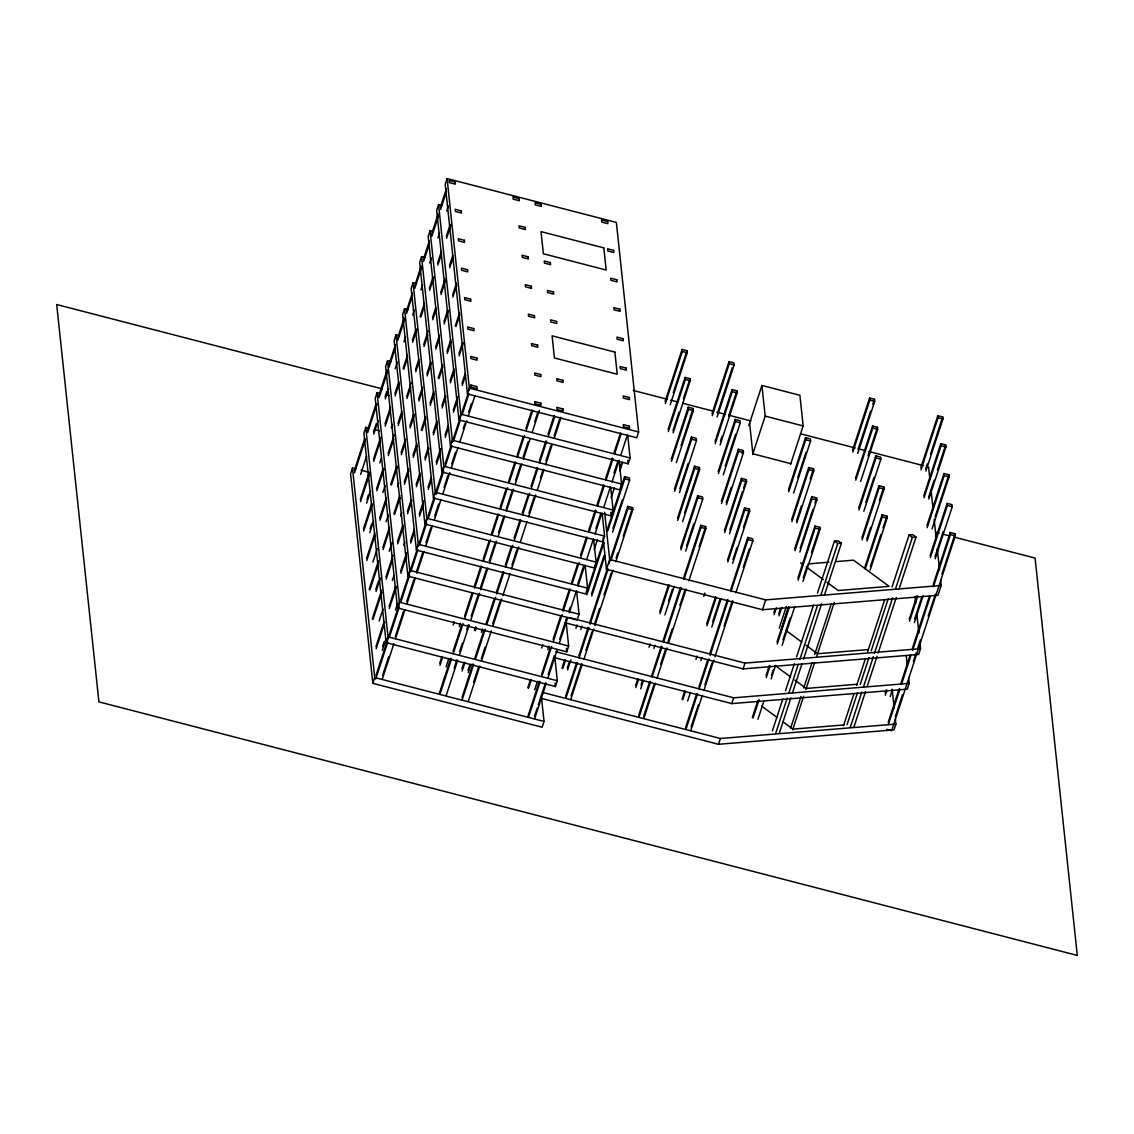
<?xml version="1.0" encoding="UTF-8"?>
<svg xmlns="http://www.w3.org/2000/svg" width="1134" height="1134" viewBox="0 0 1134 1134"><rect width="100%" height="100%" fill="white"/><g stroke="black" fill="none" stroke-linecap="round" stroke-linejoin="round"><path stroke-width="1.5" d="M355.892 468.909L352.476 468.016L350.576 473.799L372.845 683.348L542.123 727.206L544.022 721.422L541.442 697.183M369.202 428.227L365.772 427.334L363.886 433.117L386.141 642.652L555.433 686.524L557.318 680.74L554.739 656.501M380.542 393.512L377.112 392.619L375.226 398.403L397.481 607.937L566.773 651.809L568.658 646.026L565.909 620.057M390.932 361.689L387.516 360.81L385.631 366.594L407.886 576.129L577.178 620L579.063 614.217L576.625 591.324M399.452 335.664L396.021 334.771L394.136 340.554L416.391 550.089L585.683 593.961L587.568 588.177L585.144 565.285M407.957 309.625L404.54 308.746L402.641 314.529L424.896 524.064L594.188 567.936L596.087 562.152L593.649 539.26M416.462 283.599L413.045 282.706L411.16 288.49L433.415 498.024L602.693 541.896L604.592 536.113L602.154 513.22M424.966 257.56L421.55 256.681L419.665 262.464L441.92 471.999L611.212 515.871L613.097 510.073L610.673 487.195M433.486 231.534L430.055 230.641L428.17 236.425L450.425 445.96L619.717 489.831L621.602 484.048L619.178 461.155M441.991 205.495L438.574 204.602L436.675 210.4L458.944 419.934L628.222 463.806L630.121 458.008L627.683 435.13M447.079 178.577L445.194 184.36L467.449 393.895L636.727 437.767L638.626 431.983L616.372 222.448L447.079 178.577L469.334 388.112L467.449 393.895M354.276 470.653L364.694 438.787M366.892 432.082L376.219 403.562M378.402 396.857L387.176 370.01M388.82 364.978L395.397 344.849M397.595 338.145L404.172 318.016M406.369 311.297L412.393 292.856M414.59 286.137L421.168 266.008M423.365 259.303L429.389 240.847M431.586 234.143L438.163 214.014M440.361 207.295L446.399 188.854M354.503 472.793L365.474 439.255M367.671 432.536L376.984 404.016M379.181 397.311L387.403 372.15M389.047 367.118L395.086 348.662M397.821 340.285L404.399 320.157M406.596 313.438L412.081 296.669M414.817 288.277L421.394 268.148M423.592 261.444L429.077 244.66M431.813 236.283L438.39 216.155M440.587 209.436L446.073 192.667M373.54 431.983L376.29 423.592M385.05 396.758L386.694 391.726M360.612 474.381L366.636 455.925M373.766 434.124L378.161 420.7M385.276 398.899L388.579 388.834M395.156 368.706L397.339 361.987M403.931 341.858L405.575 336.826M412.691 315.025L414.335 309.993M420.927 289.865L422.571 284.832M429.687 263.017L431.331 257.985M437.922 237.857L439.567 232.824M446.683 211.023L448.341 205.991M360.314 499.484L369.089 472.651M373.469 459.227L380.599 437.426M384.979 424.003L390.465 407.234M394.859 393.81L398.686 382.073M403.08 368.649L407.46 355.226M412.393 340.129L415.682 330.065M420.076 316.641L424.456 303.232M429.389 288.135L432.678 278.071M437.625 262.975L441.452 251.224M446.385 236.127L450.226 224.39M360.541 501.625L369.315 474.792M373.696 461.368L380.273 441.239M385.206 426.143L390.691 409.36M395.086 395.95L399.466 382.527M403.846 369.103L407.687 357.366M412.62 342.27L417.014 328.846M420.842 317.109L424.683 305.372M429.616 290.261L434.01 276.852M437.852 265.101L441.679 253.364M446.612 238.268L451.006 224.844M366.962 499.385L368.607 494.353M366.636 503.212L370.478 491.461M379.805 462.941L381.449 457.909M391.315 427.716L392.407 424.371M363.433 528.912L371.668 503.751M376.601 488.655L383.179 468.526M388.112 453.43L394.136 434.974M397.977 423.237L401.819 411.5M406.752 396.404L411.132 382.98M415.526 369.556L418.815 359.492M423.747 344.396L428.128 330.986M432.522 317.563L435.81 307.498M440.743 292.402L445.123 278.978M449.518 265.554L452.806 255.49M363.66 531.052L372.434 504.219M376.828 490.795L383.944 468.994M388.338 455.57L393.824 438.801M398.204 425.378L402.046 413.641M406.978 398.544L410.82 386.793M415.753 371.697L419.041 361.633M423.974 346.536L427.816 334.799M432.749 319.703L436.037 309.639M440.97 294.542L445.35 281.119M449.744 267.695L453.033 257.631M370.081 528.827L371.725 523.795M369.769 532.64L373.61 520.889M382.923 492.383L385.121 485.664M366.566 558.353L374.787 533.178M379.72 518.082L386.297 497.954M390.691 484.544L396.716 466.088M401.11 452.664L405.49 439.255M409.884 425.831L413.712 414.08M418.644 398.984L422.486 387.247M426.88 373.823L430.707 362.086M435.64 346.99L439.482 335.253M443.876 321.829L447.703 310.092M452.636 294.982L456.478 283.245M366.792 560.479L375.014 535.319M379.947 520.222L386.524 500.094M391.457 484.998L397.495 466.542M401.337 454.805L405.164 443.068M410.111 427.972L414.491 414.548M418.871 401.124L422.16 391.06M427.107 375.964L431.487 362.54M435.867 349.13L439.17 339.066M444.103 323.97L448.483 310.546M452.863 297.122L456.704 285.385M372.888 562.067L377.282 548.643M386.056 521.81L388.239 515.091M397.566 486.585L398.658 483.226M369.145 589.453L378.458 560.933M382.853 547.524L389.43 527.395M393.81 513.971L399.848 495.515M404.228 482.092L408.623 468.682M413.003 455.258L416.844 443.522M421.224 430.098L425.619 416.674M429.999 403.265L433.84 391.513M438.22 378.09L442.614 364.68M446.994 351.257L450.836 339.52M455.216 326.096L459.61 312.672M369.911 589.921L378.146 564.746M383.079 549.65L389.657 529.521M394.589 514.425L400.075 497.656M404.455 484.232L408.85 470.823M413.23 457.399L417.071 445.648M422.004 430.551L425.845 418.815M430.225 405.391L434.067 393.654M439 378.558L442.841 366.821M447.221 353.397L451.063 341.646M455.996 326.549L459.837 314.813M375.793 589.354L378.529 580.977M376.02 591.494L380.4 578.071M389.175 551.237L391.925 542.846M400.685 516.013L401.79 512.653M372.264 618.88L381.591 590.36M385.971 576.951L393.101 555.136M397.495 541.726L402.967 524.943M407.361 511.533L411.188 499.782M416.135 484.686L419.963 472.949M424.896 457.853L428.198 447.788M433.131 432.692L436.959 420.941M441.891 405.844L445.194 395.78M450.127 380.684L453.954 368.947M458.901 353.851L462.19 343.786M373.043 619.348L381.818 592.501M386.198 579.091L392.775 558.963M397.722 543.852L403.194 527.083M407.588 513.659L411.968 500.25M416.362 486.826L420.19 475.089M425.122 459.993L428.964 448.242M433.358 434.818L437.185 423.081M442.132 407.985L445.96 396.248M450.354 382.824L454.181 371.087M459.128 355.991L463.508 342.567M379.139 620.922L382.98 609.185M392.307 580.665L393.952 575.633M403.817 545.44L404.909 542.08M375.949 646.635L384.171 621.475M389.104 606.378L395.681 586.25M400.614 571.153L406.652 552.697M410.48 540.961L414.321 529.209M419.254 514.113L423.648 500.704M428.028 487.28L431.317 477.216M436.25 462.119L440.644 448.695M445.024 435.272L448.313 425.207M453.246 410.111L457.64 396.702M462.02 383.278L465.309 373.214M376.176 648.776L384.936 621.928M389.331 608.519L396.461 586.703M400.841 573.294L406.326 556.51M410.706 543.101L414.548 531.35M419.481 516.254L423.322 504.517M428.255 489.42L431.544 479.356M436.477 464.26L440.318 452.509M445.251 437.412L448.54 427.348M453.472 412.252L457.314 400.515M462.247 385.418L465.535 375.354M382.597 646.536L384.242 641.504M382.271 650.349L386.113 638.612M395.426 610.092L397.623 603.387M372.845 683.348L374.73 677.551L352.476 468.016M386.141 642.652L388.026 636.869L365.772 427.334M397.481 607.937L399.381 602.154L377.112 392.619M407.886 576.129L409.771 570.345L387.516 360.81M416.391 550.089L418.29 544.306L396.021 334.771M424.896 524.064L426.795 518.281L404.54 308.746M433.415 498.024L435.3 492.241L413.045 282.706M441.92 471.999L443.805 466.216L421.55 256.681M450.425 445.96L452.324 440.176L430.055 230.641M458.944 419.934L460.829 414.151L438.574 204.602M376.02 675.269L399.593 603.146M400.685 599.787L417.142 549.466M418.233 546.106L427.008 519.273M428.099 515.913L434.138 497.472M435.229 494.112L444.004 467.265M445.095 463.919L451.134 445.464M452.225 442.104L460.999 415.271M462.091 411.911L468.129 393.47M469.221 390.11L470.865 385.078L476.975 386.651L477.201 388.792L471.092 387.218L470.865 385.078M375.694 679.096L387.757 642.184M389.401 637.152L399.267 606.959M400.912 601.927L409.686 575.094M410.791 571.734L417.907 549.933M419.552 544.901L426.682 523.086M428.326 518.054L434.903 497.925M436.009 494.566L443.678 471.092M445.322 466.06L451.913 445.931M453.557 440.899L460.135 420.771M462.318 414.052L468.909 393.923M382.668 675.184L388.693 656.728M395.284 636.599L403.506 611.439M406.794 601.374L413.924 579.559M416.66 571.182L422.684 552.726M425.987 542.662L430.92 527.565M434.747 515.814L438.589 504.077M444.074 487.308L447.916 475.557M451.743 463.82L455.584 452.083M463.267 428.595L464.912 423.563M468.753 411.826L471.489 403.435M382.342 678.997L393.867 643.772M395.511 638.74L404.824 610.22M407.021 603.515L415.242 578.34M416.887 573.308L424.017 551.507M425.661 546.475L432.238 526.346M434.435 519.641L441.013 499.513M442.657 494.481L449.787 472.665M451.431 467.633L458.008 447.505M459.653 442.473L466.783 420.671M468.427 415.639L475.004 395.511M439.765 663.177L441.962 656.458M439.992 665.318L442.728 656.926M453.146 625.047L454.238 621.701M446.087 666.891L448.837 658.5M459.256 626.634L460.347 623.275M439.283 693.484L450.808 658.259M452.99 651.554L461.765 624.721M464.515 616.329L472.183 592.841M474.381 586.136L480.958 566.008M483.155 559.289L489.179 540.847M491.376 534.128L497.954 514M500.151 507.295L506.175 488.839M508.372 482.134L514.949 462.006M517.147 455.287L523.171 436.845M525.921 428.454L531.945 409.998M440.063 693.951L451.573 658.726M453.217 653.694L463.097 623.502M464.742 618.469L472.963 593.309M474.607 588.277L481.737 566.461M483.382 561.429L490.512 539.628M492.156 534.596L498.733 514.467M500.377 509.435L507.508 487.62M509.152 482.588L515.729 462.459M517.373 457.427L524.503 435.626M526.148 430.594L532.725 410.465M454.167 668.238L456.903 659.846M459.653 651.455L462.388 643.077M466.769 629.654L468.413 624.621M471.163 616.23L478.293 594.429M480.476 587.71L486.514 569.268M489.25 560.876L495.289 542.421M498.577 532.356L503.51 517.26M506.246 508.882L512.284 490.427M515.573 480.362L520.506 465.266M523.242 456.874L528.175 441.778M534.766 421.65L537.502 413.258M446.172 695.539L457.682 660.3M459.327 655.268L469.192 625.075M470.837 620.043L479.611 593.21M480.703 589.85L487.833 568.049M489.477 563.017L496.607 541.202M498.251 536.169L504.828 516.041M506.473 511.009L513.603 489.208M515.247 484.175L521.824 464.047M523.469 459.015L530.046 438.886M532.243 432.167L539.373 410.366M461.907 668.918L464.104 662.199M474.508 630.334L475.614 626.974M462.133 671.044L464.869 662.667M475.288 630.788L476.379 627.442M468.002 670.492L469.646 665.46M468.229 672.632L470.979 664.24M481.397 632.375L482.489 629.016M461.977 697.552L472.949 664M474.593 658.967L483.906 630.447M486.103 623.743L494.325 598.582M496.522 591.877L503.099 571.749M505.296 565.03L511.321 546.588M514.071 538.196L520.095 519.741M522.292 513.036L528.316 494.58M531.066 486.188L537.091 467.747M539.288 461.028L545.865 440.899M548.062 434.194L554.087 415.739M462.204 699.692L473.714 664.467M475.359 659.435L485.239 629.242M486.883 624.21L495.657 597.363M496.749 594.003L503.879 572.202M505.523 567.17L512.653 545.369M514.297 540.337L520.875 520.208M522.519 515.176L529.649 493.361M531.293 488.329L537.87 468.2M539.515 463.168L546.645 441.367M548.289 436.335L554.866 416.206M473.558 682.356L478.491 667.26M481.241 658.868L485.083 647.131M492.751 623.643L499.881 601.842M511.944 564.93L516.877 549.834M528.94 512.937L533.873 497.84M540.45 477.712L543.2 469.32M545.936 460.928L550.869 445.832M554.157 435.768L560.196 417.326M468.314 701.266L479.824 666.041M481.468 661.009L491.334 630.816M492.978 625.784L501.752 598.95M502.844 595.591L509.974 573.79M511.618 568.758L518.748 546.942M520.393 541.91L526.97 521.782M528.614 516.75L535.744 494.948M537.388 489.916L543.966 469.788M545.61 464.756L552.187 444.627M554.384 437.908L560.961 417.78M527.778 687.799L530.528 679.422M528.557 688.267L531.293 679.876M541.712 648.01L542.817 644.651M534.653 689.841L537.403 681.463M547.821 649.584L548.913 646.238M527.863 716.447L539.373 681.222M541.57 674.503L550.33 647.67M553.08 639.278L560.749 615.79M562.946 609.086L569.523 588.957M571.72 582.252L577.745 563.796M580.495 555.405L586.519 536.949M588.716 530.244L595.293 510.116M596.938 505.084L603.515 484.955M605.712 478.25L612.289 458.122M613.933 453.09L620.511 432.961M528.628 716.901L540.138 681.676M541.797 676.644L551.663 646.451M553.307 641.419L562.081 614.585M563.173 611.226L570.303 589.411M571.947 584.379L579.077 562.577M580.721 557.545L587.299 537.417M588.943 532.385L596.073 510.583M597.717 505.551L604.294 485.423M605.939 480.377L613.069 458.575M614.713 453.543L621.29 433.415M534.511 716.348L537.247 707.956M538.338 704.611L545.468 682.796M548.218 674.404L554.242 655.962M559.728 639.179L566.858 617.378M569.041 610.673L570.147 607.314M577.816 583.826L583.854 565.37M595.917 528.472L600.85 513.376M614.004 473.119L617.846 461.368M534.738 718.488L546.248 683.263M547.892 678.231L557.205 649.711M559.402 642.992L567.624 617.832M569.268 612.799L576.398 590.998M578.042 585.966L584.62 565.838M586.817 559.133L593.394 539.004M595.038 533.972L601.615 513.83M603.812 507.125L610.39 486.996M612.034 481.964L619.164 460.163M620.808 455.131L627.385 435.002M619.703 468.725L621.347 463.678M594.117 549.749L597.42 539.671M611.141 497.684L614.43 487.606M619.929 470.808L622.665 462.403M561.968 668.224L564.718 659.832M586.675 592.643L603.146 542.265M607.526 528.827L624.551 476.748L629.427 478.009L629.639 480.107L612.629 532.172M562.733 668.635L565.483 660.243M575.916 628.321L577.008 624.962M586.888 594.74L603.912 542.662M607.753 530.91L624.777 478.846L624.551 476.748M567.383 667.813L569.027 662.766M591.537 593.904L604.167 555.277M612.955 528.401L622.283 499.853M567.61 669.896L570.898 659.818M580.778 629.583L581.884 626.223M591.764 596.002L604.932 555.688M940.639 580.239L941.192 585.47L937.974 595.307L762.473 609.738L606.449 569.311L609.653 559.473L604.649 512.256M565.668 696.163L576.639 662.582M578.836 655.863L588.163 627.3M589.822 622.268L607.385 568.517M609.029 563.485L627.697 506.374L632.559 507.635L632.786 509.719L615.776 561.784M565.88 698.26L577.419 662.979M579.063 657.947L588.943 627.712M590.034 624.352L608.15 568.928M610.9 560.522L627.924 508.457L627.697 506.374M665.105 401.479L682.115 349.414L686.991 350.675L687.204 352.759L670.194 404.824M665.318 403.562L682.342 351.497L682.115 349.414M571.082 695.752L581.515 663.844M585.909 650.406L591.948 631.922M594.684 623.53L599.631 608.405M604.025 594.967L611.155 573.138M616.102 558.027L617.746 552.981M623.232 536.184L632.559 507.635M570.756 699.522L582.281 664.24M583.925 659.208L593.805 628.973M594.911 625.614L613.026 570.189M673.27 392.662L686.991 350.675M668.082 429.488L685.092 377.424L689.968 378.685L690.181 380.769L673.171 432.834M668.295 431.572L685.319 379.507L685.092 377.424M672.944 430.75L678.982 412.28M683.377 398.842L689.968 378.685M671.243 459.341L688.267 407.262L693.129 408.523L693.356 410.621L676.332 462.686M671.47 461.425L688.494 409.36L688.267 407.262M681.052 445.478L693.129 408.523M674.418 489.179L691.442 437.114L696.304 438.376L696.531 440.46L679.507 492.525M674.645 491.263L691.655 439.198L691.442 437.114M679.833 488.768L688.069 463.565M677.508 518.323L694.532 466.244L699.394 467.506L699.621 469.604L682.597 521.668M712.039 413.641L729.049 361.576L733.925 362.837L734.137 364.921L717.127 416.986M677.735 520.407L694.759 468.342L694.532 466.244M712.251 415.724L729.275 363.66L729.049 361.576M684.582 512.866L699.394 467.506M717.453 413.215L732.281 367.87M715.015 441.65L732.025 389.586L736.902 390.847L737.114 392.931L720.104 444.996M635.621 685.489L637.818 678.784M659.775 611.595L668.564 584.719M680.641 547.765L697.665 495.7L702.527 496.961L702.754 499.045L685.73 551.11M715.228 443.734L732.252 391.669L732.025 389.586M635.848 687.587L638.584 679.181M649.017 647.273L650.122 643.914M660.002 613.678L669.329 585.13M680.868 549.848L697.878 497.783L697.665 495.7M720.43 441.239L722.074 436.193M728.666 416.036L736.902 390.847M641.036 685.078L642.694 680.046M668.493 601.091L672.334 589.34M686.609 545.667L693.739 523.837M640.71 688.848L643.46 680.443M653.893 648.535L654.984 645.175M664.864 614.94L674.206 586.391M718.176 471.503L735.201 419.424L740.063 420.686L740.289 422.784L723.265 474.848M638.768 715.115L649.754 681.52M651.398 676.488L661.278 646.252M662.922 641.206L680.499 587.469M683.788 577.39L700.812 525.311L705.674 526.573L705.901 528.671L688.877 580.736M718.403 473.587L735.413 421.522L735.201 419.424M638.995 717.198L650.519 681.931M652.163 676.885L662.043 646.649M663.702 641.617L681.265 587.866M684.015 579.474L701.025 527.409L700.812 525.311M725.25 466.046L735.683 434.124M643.644 716.376L654.077 684.468M660.654 664.311L665.601 649.187M667.798 642.468L672.193 629.03M679.876 605.513L684.808 590.403M699.083 546.73L705.674 526.573M643.857 718.46L655.395 683.192M657.04 678.146L666.92 647.925M668.564 642.879L686.127 589.127M721.352 501.341L738.362 449.277L743.238 450.538L743.465 452.622L726.44 504.687M721.578 503.425L738.588 451.36L738.362 449.277M748.823 425.534L761.92 385.447L799.909 395.284L803.156 425.93L790.596 464.359M726.214 502.603L731.161 487.492M742.146 453.898L743.238 450.538M724.442 530.485L741.466 478.406L746.328 479.668L746.555 481.766L729.531 533.831M703.803 596.385L704.909 593.025M724.669 532.569L741.679 480.504L741.466 478.406M752.622 454.521L765.181 416.093L761.92 385.447M729.857 530.06L742.486 491.433M743.592 488.074L746.328 479.668M682.002 699.338L684.752 690.946M706.709 623.757L715.497 596.881M727.574 559.927L744.599 507.862L749.461 509.123L749.687 511.207L732.663 563.272M682.781 699.749L685.517 691.343M695.95 659.435L697.056 656.076M706.936 625.84L716.263 597.292M727.801 562.01L744.811 509.946L744.599 507.862M712.676 621.659L719.821 599.829M732.989 559.516L736.831 547.75M743.422 527.593L749.461 509.123M687.643 701.01L690.393 692.605M700.826 660.697L701.918 657.337M711.798 627.102L721.139 598.554M685.701 727.277L696.687 693.682M698.884 686.963L707.659 660.087M709.856 653.368L727.433 599.631M730.721 589.552L747.731 537.473L752.607 538.735L752.834 540.833L735.81 592.898M685.928 729.36L697.453 694.093M699.097 689.047L708.977 658.826M710.082 655.466L728.198 600.028M730.948 591.636L747.958 539.571L747.731 537.473M691.116 726.851L698.26 705.022M704.852 684.865L711.982 663.036M724.059 626.081L732.295 600.892M743.28 567.298L749.319 548.813M690.79 730.622L702.329 695.355M703.973 690.308L713.853 660.087M714.944 656.728L733.06 601.289M788.484 489.718L805.509 437.653L810.371 438.915L810.597 440.998L793.573 493.063M788.711 491.802L805.735 439.737L805.509 437.653M797.755 477.542L805.99 452.353M791.66 519.57L808.684 467.492L813.546 468.753L813.773 470.851L796.748 522.916M540.705 698.218L718.488 744.287L720.388 738.503L895.888 724.073L895.336 718.843M554.016 657.536L731.784 703.604L733.684 697.821L909.184 683.377L908.632 678.16M565.356 622.821L743.139 668.89L745.024 663.106L920.539 648.676L919.787 641.702M762.473 609.738L765.691 599.9L941.192 585.47M791.886 521.654L808.896 469.589L808.684 467.492M796.522 520.832L801.469 505.707M810.257 478.832L813.546 468.753M773.898 612.53L774.99 609.171M794.75 548.7L811.774 496.635L816.636 497.897L816.863 499.981L799.839 552.045M774.111 614.614L776.308 607.895M794.977 550.784L812.001 498.719L811.774 496.635M778.76 613.792L780.405 608.745M800.179 548.275L812.794 509.648M814.992 502.929L816.636 497.897M778.987 615.875L781.723 607.47M779.2 628.293L786.33 606.463M752.324 717.553L757.81 700.755M766.045 675.566L769.334 665.488M777.017 641.972L788.555 606.704M797.882 578.156L814.907 526.077L819.769 527.338L819.995 529.436L802.971 581.501M781.283 629.824L788.413 608.008M753.089 717.964L759.128 699.494M766.258 677.65L770.099 665.899M777.244 644.055L789.321 607.115M798.109 580.239L815.119 528.175L814.907 526.077M771.46 675.155L773.104 670.109M782.984 639.874L790.129 618.044M803.297 577.73L807.139 565.979M811.533 552.542L819.769 527.338M757.951 719.225L763.99 700.755M771.134 678.912L775.528 665.474M782.106 645.331L794.736 606.69M852.598 450.056L869.608 397.991L874.484 399.253L874.697 401.351L857.687 453.416M852.811 452.154L869.835 400.075L869.608 397.991M858.013 449.645L870.643 411.018M872.826 404.299L874.484 399.253M772.41 730.877L782.843 698.969M785.579 690.578L794.367 663.702M796.564 656.983L813.588 604.918M817.43 593.153L834.44 541.088L838.097 540.79L841.4 543.214L824.375 595.293M855.56 478.08L872.585 426.015L877.461 427.277L877.673 429.361L860.663 481.426M855.787 480.164L872.811 428.099L872.585 426.015M775.713 733.315L787.237 698.048M788.881 693.002L798.223 664.453M799.867 659.421L817.43 605.669M820.732 595.591L837.742 543.526L841.4 543.214M868.12 455.825L877.461 427.277M779.37 733.018L790.894 697.75M792.538 692.704L801.866 664.155M803.524 659.109L821.64 603.685M858.736 507.919L875.76 455.854L880.622 457.115L880.849 459.199L863.824 511.278M858.962 510.017L875.972 457.938L875.76 455.854M790.554 728.354L800.987 696.446M803.722 688.054L811.958 662.866M814.694 654.474L831.165 604.11M865.809 502.461L874.045 477.272M792.638 729.885L803.609 696.304M805.806 689.585L814.581 662.724M816.778 656.005L834.341 602.282M861.911 537.771L878.921 485.706L883.797 486.968L884.024 489.052L867 541.116M862.124 539.855L879.148 487.79L878.921 485.706M866.773 539.033L870.614 527.267M879.403 500.406L883.797 486.968M865.001 566.901L882.025 514.836L886.887 516.098L887.114 518.181L870.09 570.26M865.228 568.984L882.238 516.92L882.025 514.836M870.416 566.49L880.849 534.568M883.046 527.849L886.887 516.098M920.808 467.747L937.832 415.668L942.694 416.929L942.921 419.027L925.897 471.092M921.035 469.83L938.045 417.766L937.832 415.668M925.684 469.008L927.329 463.962M930.617 453.883L942.694 416.929M843.512 725.703L853.93 693.795M856.68 685.404L865.455 658.542M867.652 651.823L884.662 599.787M847.027 724.739L857.46 692.831M860.21 684.44L868.998 657.564M871.196 650.845L888.206 598.78M892.047 587.015L909.071 534.95L912.714 534.653L916.017 537.077L899.007 589.156M923.785 495.756L940.809 443.692L945.671 444.953L945.898 447.037L928.874 499.102M924.012 497.84L941.022 445.775L940.809 443.692M850.33 727.178L861.868 691.91M863.513 686.864L873.393 656.629M874.484 653.269L892.6 597.845M895.35 589.453L912.374 537.388L916.017 537.077M928.647 497.018L934.147 480.221M937.435 470.142L945.671 444.953M853.987 726.88L865.511 691.612M867.156 686.566L877.05 656.331M878.141 652.971L896.257 597.547M926.96 525.595L943.97 473.53L948.846 474.792L949.059 476.89L932.049 528.954M927.173 527.693L944.197 475.628L943.97 473.53M935.125 516.792L948.846 474.792M885.115 693.172L886.207 689.812M909.27 619.277L916.952 595.761M930.121 555.447L947.145 503.383L952.007 504.644L952.234 506.728L935.21 558.793M885.328 695.27L886.972 690.223M909.482 621.361L917.718 596.172M930.348 557.531L947.372 505.466L947.145 503.383M914.684 618.852L921.814 597.023M934.997 556.709L943.233 531.52M890.204 696.531L892.401 689.812M914.358 622.623L923.133 595.747M888.206 722.315L899.177 688.721M900.835 683.674L910.163 655.126M912.36 648.407L929.384 596.342M933.225 584.577L950.235 532.512L955.111 533.774L955.324 535.858L891.65 730.693L886.774 729.431M888.418 724.399L899.957 689.132M901.601 684.086L910.928 655.537M912.586 650.491L930.149 596.753M933.438 586.675L950.462 534.596L950.235 532.512M895.265 716.858L902.409 695.014M913.38 661.434L916.13 653.028M917.775 647.996L920.524 639.59M928.207 616.074L935.352 594.244M941.929 574.087L955.111 533.774M895.888 724.073L894.003 729.857L718.488 744.287M909.184 683.377L907.299 689.16L731.784 703.604M920.539 648.676L918.639 654.46L743.139 668.89M807.947 563.924L828.997 562.181M836.013 561.613L853.548 560.168L889.056 586.349L838.182 590.531L826.828 582.153M868.389 649.555L817.529 653.737L806.161 645.359M857.049 684.256L806.175 688.451L794.821 680.074M843.753 724.952L792.879 729.134L782.942 721.805M682.342 351.497L687.204 352.759M729.275 363.66L734.137 364.921M869.835 400.075L874.697 401.351M938.045 417.766L942.921 419.027M685.319 379.507L690.181 380.769M732.252 391.669L737.114 392.931M872.811 428.099L877.673 429.361M941.022 445.775L945.898 447.037M765.181 416.093L803.156 425.93M633.211 390.436L667.359 399.281M670.775 400.174L677.608 401.932M682.725 403.265L713.47 411.231M716.872 412.11L725.42 414.335M728.836 415.214L751.034 420.969M800.547 433.798L855.178 447.958M858.594 448.837L865.426 450.609M868.842 451.502L923.487 465.663M688.494 409.36L693.356 410.621M735.413 421.522L740.289 422.784M805.735 439.737L810.597 440.998M875.972 457.938L880.849 459.199M944.197 475.628L949.059 476.89M790.837 463.65L752.863 453.813L749.602 423.152M691.655 439.198L696.531 440.46M738.588 451.36L743.465 452.622M808.896 469.589L813.773 470.851M879.148 487.79L884.024 489.052M947.372 505.466L952.234 506.728M469.334 388.112L638.626 431.983M694.759 468.342L699.621 469.604M741.679 480.504L746.555 481.766M812.001 498.719L816.863 499.981M882.238 516.92L887.114 518.181M950.462 534.596L955.324 535.858M382.257 388.891L56.7 304.536L98.913 701.875L1077.3 955.423L1035.087 558.084L954.559 537.204M935.706 532.328L939.136 533.207M942.567 534.1L949.413 535.872M385.673 394.845L389.104 395.723M460.829 414.151L630.121 458.008M624.777 478.846L629.639 480.107M697.878 497.783L702.754 499.045M744.811 509.946L749.687 511.207M815.119 528.175L819.995 529.436M452.324 440.176L621.602 484.048M374.333 429.545L379.465 430.877M627.924 508.457L632.786 509.719M701.025 527.409L705.901 528.671M747.958 539.571L752.834 540.833M443.805 466.216L613.097 510.073M361.037 470.241L369.599 472.453M435.3 492.241L604.592 536.113M609.653 559.473L765.691 599.9M426.795 518.281L596.087 562.152M418.29 544.306L587.568 588.177M409.771 570.345L579.063 614.217M568.956 617.477L745.024 663.106M399.381 602.154L568.658 646.026M555.901 651.752L733.684 697.821M388.026 636.869L557.318 680.74M542.605 692.435L720.388 738.503M374.73 677.551L544.022 721.422M909.071 534.95L912.374 537.388M834.44 541.088L837.742 543.526M800.604 562.818L803.439 564.916M806.288 567L823.327 579.573M786.287 630.688L801.908 642.213M774.933 665.403L790.554 676.927M761.637 706.099L777.258 717.609M928.604 466.981L929.894 479.186M931.014 489.633L933.041 508.797M934.161 519.259L936.188 538.423M937.308 548.884L939.519 569.792M914.982 596.399L915.719 603.373M916.825 613.82L918.866 632.985M906.222 655.509L907.342 665.956M892.189 689.217L894.23 708.381M627.853 460.276L628.222 463.806M610.829 512.341L611.212 515.871M603.104 537.828L606.449 569.311M566.405 648.35L566.773 651.809M555.065 683.065L555.433 686.524M455.23 182.035L449.135 180.462L449.362 182.602L455.457 184.176L455.23 182.035M519.06 198.578L512.951 197.004L513.178 199.145L519.287 200.718L519.06 198.578M541.202 204.318L535.092 202.745L535.319 204.871L541.428 206.459L541.202 204.318M607.626 221.527L601.516 219.953L601.743 222.094L607.852 223.667L607.626 221.527M461.269 210.867L455.159 209.294L455.386 211.434L461.495 213.008L461.269 210.867M525.085 227.41L518.989 225.836L519.216 227.962L525.311 229.55L525.085 227.41M603.812 247.892L541.017 231.62L543.37 253.761L606.166 270.034L603.812 247.892M613.65 250.359L607.555 248.785L607.781 250.926L613.877 252.499L613.65 250.359M464.387 240.295L458.292 238.721L458.519 240.862L464.614 242.435L464.387 240.295M528.203 256.837L522.108 255.263L522.335 257.39L528.43 258.977L528.203 256.837M550.344 262.578L544.249 260.99L544.476 263.131L550.585 264.718L550.344 262.578M616.783 279.786L610.673 278.213L610.9 280.353L617.009 281.927L616.783 279.786M467.52 269.736L461.41 268.148L461.637 270.289L467.747 271.862L467.52 269.736M531.336 286.264L525.24 284.691L525.467 286.831L531.562 288.405L531.336 286.264M553.477 292.005L547.382 290.432L547.609 292.558L553.704 294.145L553.477 292.005M619.901 309.228L613.806 307.64L614.033 309.78L620.128 311.354L619.901 309.228M470.638 299.163L464.543 297.576L464.77 299.716L470.865 301.304L470.638 299.163M534.468 315.706L528.359 314.118L528.586 316.258L534.695 317.832L534.468 315.706M556.61 321.432L550.5 319.859L550.727 321.999L556.837 323.573L556.61 321.432M623.034 338.655L616.924 337.067L617.151 339.208L623.261 340.795L623.034 338.655M614.883 352.107L552.088 335.834L554.441 357.975L617.236 374.248L614.883 352.107M473.771 328.591L467.662 327.003L467.888 329.143L473.998 330.731L473.771 328.591M537.587 345.133L531.492 343.545L531.718 345.686L537.814 347.259L537.587 345.133M626.152 368.082L620.057 366.495L620.284 368.635L626.379 370.223L626.152 368.082M476.89 358.018L470.794 356.445L471.021 358.571L477.116 360.158L476.89 358.018M540.72 374.56L534.61 372.973L534.837 375.113L540.946 376.701L540.72 374.56M562.861 380.301L556.751 378.713L556.978 380.854L563.088 382.427L562.861 380.301M629.285 397.51L623.176 395.922L623.402 398.062L629.512 399.65L629.285 397.51M540.79 403.194L534.695 401.62L534.922 403.747L541.017 405.334L540.79 403.194M562.932 408.935L556.837 407.347L557.063 409.487L563.159 411.075L562.932 408.935M629.356 426.143L623.261 424.57L623.487 426.71L629.583 428.283L629.356 426.143"/></g></svg>
